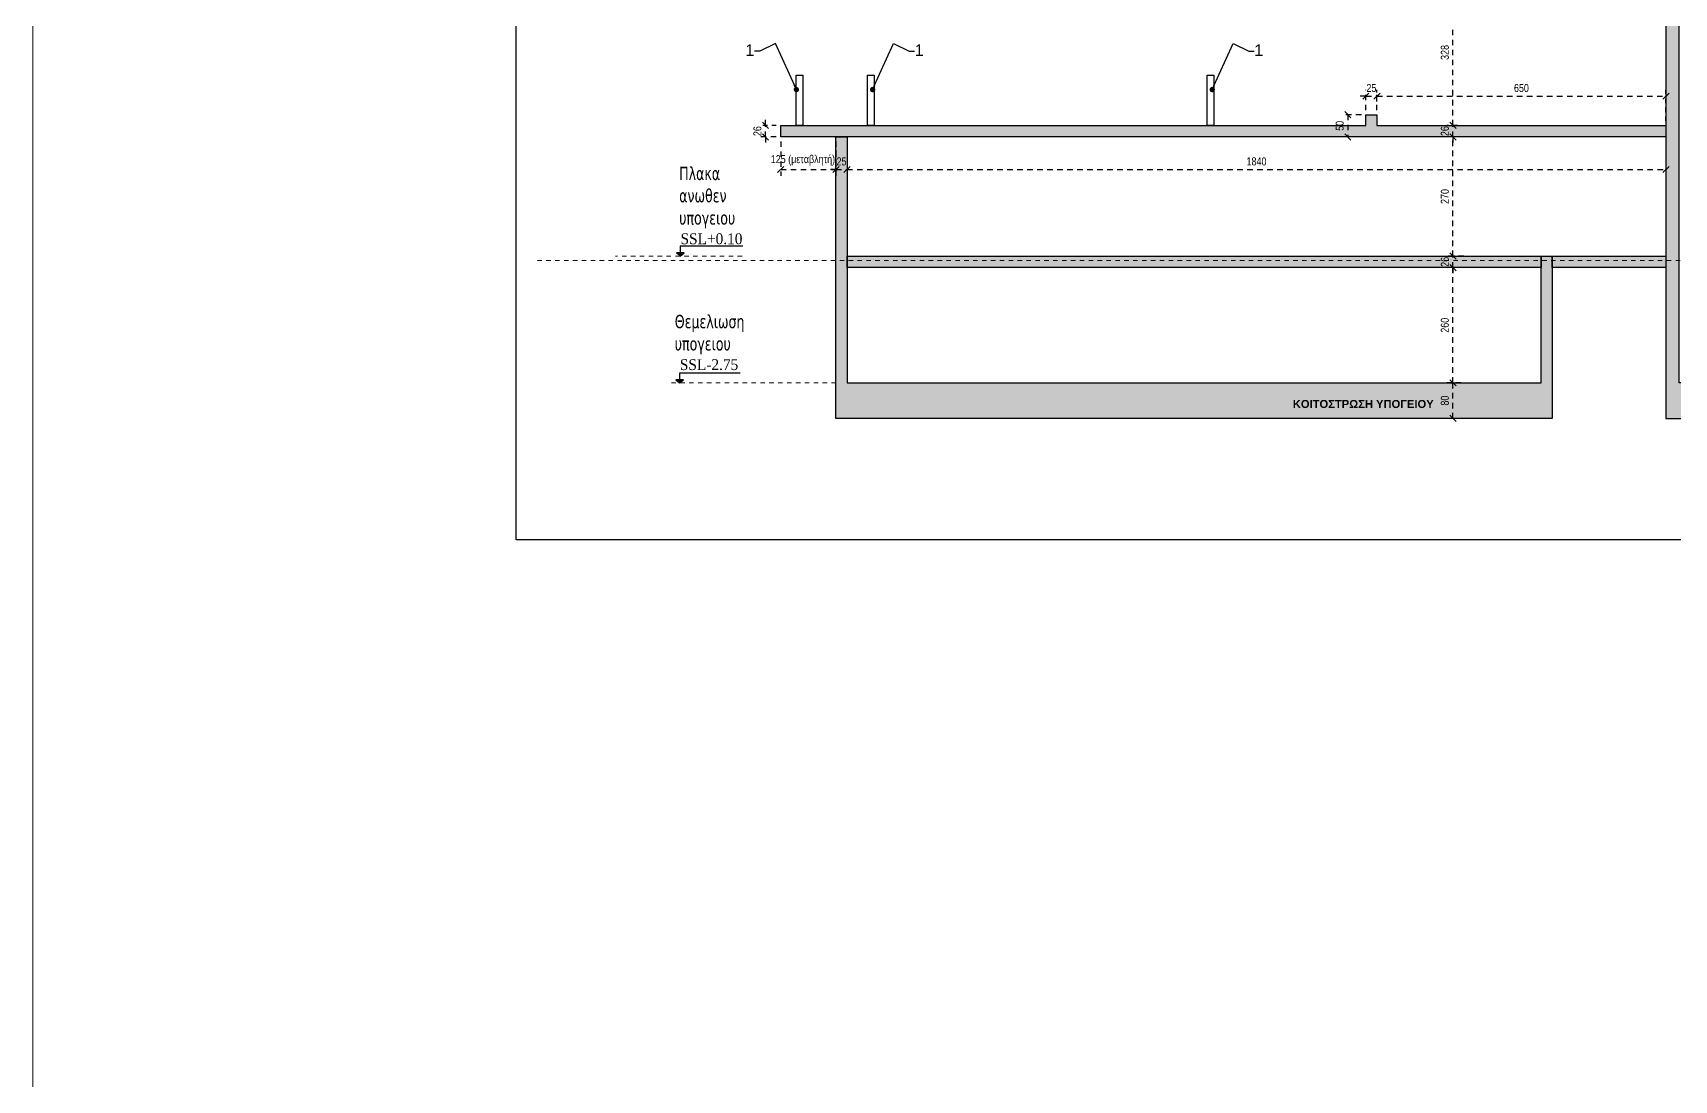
# Model space of a CAD drawing. Header units: millimetres. Extents: x -2171 to 1563, y -1758 to -1505.
# Drawn here: x 918.78 to 955.69, y -1643.05 to -1619.49 of the extents above; entities that cross this region are included whole.
import ezdxf
from ezdxf.enums import TextEntityAlignment as Align

# ---------------------------------------------------------------- set-up
doc = ezdxf.new("R2010")
doc.units = ezdxf.units.MM
doc.header["$PDMODE"] = 32
for name, pattern in [('DASHDOT', [25.4, 12.7, -6.35, 0, -6.35]), ('DASHED2', [0.375, 0.25, -0.125]), ('DOT', [0.025, 0, -0.025]), ('HIDDEN', [0.375, 0.25, -0.125]), ('HIDDEN2', [0.1875, 0.125, -0.0625])]:
    doc.linetypes.add(name, pattern=pattern)
doc.layers.get('Defpoints').update_dxf_attribs({"color": 6})
for name, color, linetype in [('-S-AKSONES', 50, 'DASHDOT'), ('-S_TEXT', 3, 'Continuous'), ('A-TEXT', 7, 'Continuous'), ('AM_5', 7, 'Continuous'), ('Sect_Dim', 7, 'Continuous'), ('Sect_Fill', 7, 'Continuous'), ('Sect_Line_Bold', 7, 'Continuous'), ('STITHAIO', 94, 'Continuous')]:
    doc.layers.add(name, color=color, linetype=linetype)
doc.layers.add('A-ANNO-DIMS', color=1, linetype='Continuous', lineweight=9)
doc.styles.add('1-100', font='arial.ttf', dxfattribs={"width": 0.8})
doc.styles.add('ag', font='arial.ttf', dxfattribs={"height": 0.25})
doc.styles.add('GR-SIMPL', font='GR-SIMPL.shx', dxfattribs={"width": 0.8})
doc.styles.add('S1TmsNwRmn11_b_934_161', font='times.ttf', dxfattribs={"width": 0.933629, "height": 0.001087})
doc.styles.get("Standard").update_dxf_attribs({"font": 'tahoma.ttf'})
doc.dimstyles.new('CHRISTOFOROS', dxfattribs={"dimscale": 0.2, "dimtxt": 0.25, "dimasz": 0.6, "dimexe": 0, "dimexo": 0, "dimgap": 0, "dimtad": 0, "dimdec": 0, "dimlfac": 100, "dimzin": 0, "dimdsep": 46, "dimtxsty": 'ag', "dimblk": 'ARCHTICK', "dimcen": 0, "dimclrd": 256, "dimclre": 256, "dimclrt": 1, "dimaunit": 1, "dimadec": 0, "dimazin": 0, "dimtfac": 1, "dimtdec": 0, "dimtofl": 0, "dimtmove": 0, "dimatfit": 3, "dimfxl": 1, "dimtolj": 1, "dimtzin": 0, "dimlwd": -1, "dimlwe": -1, "dimarcsym": 0})
doc.dimstyles.new('Copy of 1-100', dxfattribs={"dimtxt": 0.18, "dimasz": 0.14, "dimexe": 0.14, "dimexo": 0.1, "dimgap": 0.09, "dimtad": 1, "dimdec": 0, "dimlfac": 100, "dimrnd": 5, "dimzin": 5, "dimdsep": 46, "dimtxsty": '1-100', "dimblk": 'OBLIQUE', "dimcen": 0.09, "dimclrd": 1, "dimclre": 1, "dimclrt": 2, "dimadec": 0, "dimazin": 0, "dimtfac": 1, "dimtdec": 0, "dimtix": 1, "dimtmove": 2, "dimatfit": 3, "dimfxl": 5, "dimfxlon": 1, "dimtolj": 1, "dimtzin": 5, "dimarcsym": 0})

# ---------------------------------------------------------------- blocks, each defined once
blk = doc.blocks.new('_Oblique')
at = {"color": 0, "linetype": 'ByBlock', "lineweight": -2}
blk.add_line((-0.5, -0.5), (0.5, 0.5), dxfattribs=at)
blk = doc.blocks.new('*D2193')
at = {"layer": 'AM_5', "color": 1, "linetype": 'HIDDEN2', "lineweight": -2, "ltscale": 0.5, "transparency": 16777216}
blk.add_line((950.901, -1627.364), (950.577, -1627.364), dxfattribs=at)
at = {"layer": 'AM_5', "color": 1, "linetype": 'DASHED2', "lineweight": -2, "ltscale": 0.5, "transparency": 16777216}
blk.add_line((950.717, -1628.164), (950.717, -1627.364), dxfattribs=at)
at = {"layer": 'AM_5', "color": 1, "linetype": 'HIDDEN', "lineweight": -2, "ltscale": 0.5, "transparency": 16777216}
blk.add_line((950.901, -1628.164), (950.577, -1628.164), dxfattribs=at)
at = {"layer": 'Defpoints', "color": 0, "ltscale": 0.5, "transparency": 16777216}
for p in [(950.717, -1627.364), (951.001, -1627.364), (951.001, -1628.164)]:
    blk.add_point(p, dxfattribs=at)
at = {"layer": 'AM_5', "color": 1, "lineweight": -2, "ltscale": 0.5, "transparency": 16777216, "xscale": 0.14, "yscale": 0.14, "zscale": 0.14}
for p, rotation in [((950.717, -1627.364), 90), ((950.717, -1628.164), 270)]:
    blk.add_blockref('_Oblique', p, dxfattribs=dict(at, rotation=rotation))
at = {"layer": 'AM_5', "color": 2, "ltscale": 0.5, "transparency": 16777216, "insert": (950.535, -1627.764), "char_height": 0.18, "attachment_point": 5, "rotation": 90, "style": '1-100'}
blk.add_mtext('\\A1;80', dxfattribs=at)
blk = doc.blocks.new('*D913')
at = {"layer": 'AM_5', "color": 1, "linetype": 'HIDDEN2', "lineweight": -2, "ltscale": 0.5, "transparency": 16777216}
blk.add_line((950.909, -1624.774), (950.577, -1624.774), dxfattribs=at)
at = {"layer": 'AM_5', "color": 1, "linetype": 'DASHED2', "lineweight": -2, "ltscale": 0.5, "transparency": 16777216}
blk.add_line((950.717, -1627.364), (950.717, -1624.774), dxfattribs=at)
at = {"layer": 'AM_5', "color": 1, "linetype": 'HIDDEN', "lineweight": -2, "ltscale": 0.5, "transparency": 16777216}
blk.add_line((950.901, -1627.364), (950.577, -1627.364), dxfattribs=at)
at = {"layer": 'Defpoints', "color": 0, "ltscale": 0.5, "transparency": 16777216}
for p in [(950.717, -1624.774), (951.009, -1624.774), (951.001, -1627.364)]:
    blk.add_point(p, dxfattribs=at)
at = {"layer": 'AM_5', "color": 1, "lineweight": -2, "ltscale": 0.5, "transparency": 16777216, "xscale": 0.14, "yscale": 0.14, "zscale": 0.14}
for p, rotation in [((950.717, -1624.774), 90), ((950.717, -1627.364), 270)]:
    blk.add_blockref('_Oblique', p, dxfattribs=dict(at, rotation=rotation))
at = {"layer": 'AM_5', "color": 2, "ltscale": 0.5, "transparency": 16777216, "insert": (950.535, -1626.069), "char_height": 0.18, "attachment_point": 5, "rotation": 90, "style": '1-100'}
blk.add_mtext('\\A1;260', dxfattribs=at)
blk = doc.blocks.new('*D914')
at = {"layer": 'AM_5', "color": 1, "linetype": 'HIDDEN2', "lineweight": -2, "ltscale": 0.5, "transparency": 16777216}
blk.add_line((950.959, -1624.514), (950.577, -1624.514), dxfattribs=at)
at = {"layer": 'AM_5', "color": 1, "linetype": 'DASHED2', "lineweight": -2, "ltscale": 0.5, "transparency": 16777216}
for p, q in [((950.717, -1624.514), (950.717, -1624.374)), ((950.717, -1624.774), (950.717, -1624.514)), ((950.717, -1624.774), (950.717, -1624.914))]:
    blk.add_line(p, q, dxfattribs=at)
at = {"layer": 'AM_5', "color": 1, "linetype": 'HIDDEN', "lineweight": -2, "ltscale": 0.5, "transparency": 16777216}
blk.add_line((950.909, -1624.774), (950.577, -1624.774), dxfattribs=at)
at = {"layer": 'Defpoints', "color": 0, "ltscale": 0.5, "transparency": 16777216}
for p in [(950.717, -1624.514), (951.059, -1624.514), (951.009, -1624.774)]:
    blk.add_point(p, dxfattribs=at)
at = {"layer": 'AM_5', "color": 1, "lineweight": -2, "ltscale": 0.5, "transparency": 16777216, "xscale": 0.14, "yscale": 0.14, "zscale": 0.14}
for p, rotation in [((950.717, -1624.514), 270), ((950.717, -1624.774), 90)]:
    blk.add_blockref('_Oblique', p, dxfattribs=dict(at, rotation=rotation))
at = {"layer": 'AM_5', "color": 2, "ltscale": 0.5, "transparency": 16777216, "insert": (950.535, -1624.644), "char_height": 0.18, "attachment_point": 5, "rotation": 90, "style": '1-100'}
blk.add_mtext('\\A1;26', dxfattribs=at)
blk = doc.blocks.new('*D915')
at = {"layer": 'AM_5', "color": 1, "linetype": 'HIDDEN2', "lineweight": -2, "ltscale": 0.5, "transparency": 16777216}
blk.add_line((950.817, -1621.834), (950.577, -1621.834), dxfattribs=at)
at = {"layer": 'AM_5', "color": 1, "linetype": 'DASHED2', "lineweight": -2, "ltscale": 0.5, "transparency": 16777216}
blk.add_line((950.717, -1624.514), (950.717, -1621.834), dxfattribs=at)
at = {"layer": 'AM_5', "color": 1, "linetype": 'HIDDEN', "lineweight": -2, "ltscale": 0.5, "transparency": 16777216}
blk.add_line((950.959, -1624.514), (950.577, -1624.514), dxfattribs=at)
at = {"layer": 'Defpoints', "color": 0, "ltscale": 0.5, "transparency": 16777216}
for p in [(950.717, -1621.834), (950.917, -1621.834), (951.059, -1624.514)]:
    blk.add_point(p, dxfattribs=at)
at = {"layer": 'AM_5', "color": 1, "lineweight": -2, "ltscale": 0.5, "transparency": 16777216, "xscale": 0.14, "yscale": 0.14, "zscale": 0.14}
for p, rotation in [((950.717, -1621.834), 90), ((950.717, -1624.514), 270)]:
    blk.add_blockref('_Oblique', p, dxfattribs=dict(at, rotation=rotation))
at = {"layer": 'AM_5', "color": 2, "ltscale": 0.5, "transparency": 16777216, "insert": (950.535, -1623.174), "char_height": 0.18, "attachment_point": 5, "rotation": 90, "style": '1-100'}
blk.add_mtext('\\A1;270', dxfattribs=at)
blk = doc.blocks.new('*D916')
at = {"layer": 'AM_5', "color": 1, "linetype": 'HIDDEN2', "lineweight": -2, "ltscale": 0.5, "transparency": 16777216}
blk.add_line((950.817, -1621.574), (950.577, -1621.574), dxfattribs=at)
at = {"layer": 'AM_5', "color": 1, "linetype": 'DASHED2', "lineweight": -2, "ltscale": 0.5, "transparency": 16777216}
for p, q in [((950.717, -1621.574), (950.717, -1621.434)), ((950.717, -1621.834), (950.717, -1621.574)), ((950.717, -1621.834), (950.717, -1621.974))]:
    blk.add_line(p, q, dxfattribs=at)
at = {"layer": 'AM_5', "color": 1, "linetype": 'HIDDEN', "lineweight": -2, "ltscale": 0.5, "transparency": 16777216}
blk.add_line((950.817, -1621.834), (950.577, -1621.834), dxfattribs=at)
at = {"layer": 'Defpoints', "color": 0, "ltscale": 0.5, "transparency": 16777216}
for p in [(950.717, -1621.574), (950.917, -1621.574), (950.917, -1621.834)]:
    blk.add_point(p, dxfattribs=at)
at = {"layer": 'AM_5', "color": 1, "lineweight": -2, "ltscale": 0.5, "transparency": 16777216, "xscale": 0.14, "yscale": 0.14, "zscale": 0.14}
for p, rotation in [((950.717, -1621.574), 270), ((950.717, -1621.834), 90)]:
    blk.add_blockref('_Oblique', p, dxfattribs=dict(at, rotation=rotation))
at = {"layer": 'AM_5', "color": 2, "ltscale": 0.5, "transparency": 16777216, "insert": (950.535, -1621.704), "char_height": 0.18, "attachment_point": 5, "rotation": 90, "style": '1-100'}
blk.add_mtext('\\A1;26', dxfattribs=at)
blk = doc.blocks.new('*D937')
at = {"layer": 'AM_5', "color": 1, "linetype": 'HIDDEN', "lineweight": -2, "ltscale": 0.5, "transparency": 16777216}
blk.add_line((935.598, -1621.934), (935.598, -1622.708), dxfattribs=at)
at = {"layer": 'AM_5', "color": 1, "linetype": 'HIDDEN2', "lineweight": -2, "ltscale": 0.5, "transparency": 16777216}
blk.add_line((936.841, -1621.934), (936.841, -1622.708), dxfattribs=at)
at = {"layer": 'AM_5', "color": 1, "linetype": 'DASHED2', "lineweight": -2, "ltscale": 0.5, "transparency": 16777216}
blk.add_line((935.598, -1622.568), (936.841, -1622.568), dxfattribs=at)
at = {"layer": 'Defpoints', "color": 0, "ltscale": 0.5, "transparency": 16777216}
for p in [(935.598, -1621.834), (936.841, -1621.834), (936.841, -1622.568)]:
    blk.add_point(p, dxfattribs=at)
at = {"layer": 'AM_5', "color": 1, "lineweight": -2, "ltscale": 0.5, "transparency": 16777216, "xscale": 0.14, "yscale": 0.14, "zscale": 0.14, "rotation": 180}
blk.add_blockref('_Oblique', (935.598, -1622.568), dxfattribs=at)
at = {"layer": 'AM_5', "color": 1, "lineweight": -2, "ltscale": 0.5, "transparency": 16777216, "xscale": 0.14, "yscale": 0.14, "zscale": 0.14}
blk.add_blockref('_Oblique', (936.841, -1622.568), dxfattribs=at)
at = {"layer": 'AM_5', "color": 2, "ltscale": 0.5, "transparency": 16777216, "insert": (936.098, -1622.36), "char_height": 0.18, "width": 3.02579, "attachment_point": 5, "style": '1-100'}
blk.add_mtext('\\A1;125 (μεταβλητή)', dxfattribs=at)
blk = doc.blocks.new('*D940')
at = {"layer": 'AM_5', "color": 1, "linetype": 'HIDDEN', "lineweight": -2, "ltscale": 0.5, "transparency": 16777216}
blk.add_line((936.841, -1621.934), (936.841, -1622.708), dxfattribs=at)
at = {"layer": 'AM_5', "color": 1, "linetype": 'HIDDEN2', "lineweight": -2, "ltscale": 0.5, "transparency": 16777216}
blk.add_line((937.091, -1621.934), (937.091, -1622.708), dxfattribs=at)
at = {"layer": 'AM_5', "color": 1, "linetype": 'DASHED2', "lineweight": -2, "ltscale": 0.5, "transparency": 16777216}
for p, q in [((936.841, -1622.568), (936.701, -1622.568)), ((936.841, -1622.568), (937.091, -1622.568)), ((937.091, -1622.568), (937.231, -1622.568))]:
    blk.add_line(p, q, dxfattribs=at)
at = {"layer": 'Defpoints', "color": 0, "ltscale": 0.5, "transparency": 16777216}
for p in [(936.841, -1621.834), (937.091, -1621.834), (937.091, -1622.568)]:
    blk.add_point(p, dxfattribs=at)
at = {"layer": 'AM_5', "color": 1, "lineweight": -2, "ltscale": 0.5, "transparency": 16777216, "xscale": 0.14, "yscale": 0.14, "zscale": 0.14}
blk.add_blockref('_Oblique', (936.841, -1622.568), dxfattribs=at)
at = {"layer": 'AM_5', "color": 1, "lineweight": -2, "ltscale": 0.5, "transparency": 16777216, "xscale": 0.14, "yscale": 0.14, "zscale": 0.14, "rotation": 180}
blk.add_blockref('_Oblique', (937.091, -1622.568), dxfattribs=at)
at = {"layer": 'AM_5', "color": 2, "ltscale": 0.5, "transparency": 16777216, "insert": (936.966, -1622.386), "char_height": 0.18, "attachment_point": 5, "style": '1-100'}
blk.add_mtext('\\A1;25', dxfattribs=at)
blk = doc.blocks.new('*D941')
at = {"layer": 'AM_5', "color": 1, "linetype": 'HIDDEN', "lineweight": -2, "ltscale": 0.5, "transparency": 16777216}
blk.add_line((937.091, -1621.934), (937.091, -1622.708), dxfattribs=at)
at = {"layer": 'AM_5', "color": 1, "linetype": 'HIDDEN2', "lineweight": -2, "ltscale": 0.5, "transparency": 16777216}
blk.add_line((955.507, -1621.934), (955.507, -1622.708), dxfattribs=at)
at = {"layer": 'AM_5', "color": 1, "linetype": 'DASHED2', "lineweight": -2, "ltscale": 0.5, "transparency": 16777216}
blk.add_line((937.091, -1622.568), (955.507, -1622.568), dxfattribs=at)
at = {"layer": 'Defpoints', "color": 0, "ltscale": 0.5, "transparency": 16777216}
for p in [(937.091, -1621.834), (955.507, -1621.834), (955.507, -1622.568)]:
    blk.add_point(p, dxfattribs=at)
at = {"layer": 'AM_5', "color": 1, "lineweight": -2, "ltscale": 0.5, "transparency": 16777216, "xscale": 0.14, "yscale": 0.14, "zscale": 0.14, "rotation": 180}
blk.add_blockref('_Oblique', (937.091, -1622.568), dxfattribs=at)
at = {"layer": 'AM_5', "color": 1, "lineweight": -2, "ltscale": 0.5, "transparency": 16777216, "xscale": 0.14, "yscale": 0.14, "zscale": 0.14}
blk.add_blockref('_Oblique', (955.507, -1622.568), dxfattribs=at)
at = {"layer": 'AM_5', "color": 2, "ltscale": 0.5, "transparency": 16777216, "insert": (946.299, -1622.386), "char_height": 0.18, "attachment_point": 5, "style": '1-100'}
blk.add_mtext('\\A1;1840', dxfattribs=at)
blk = doc.blocks.new('*D942')
at = {"layer": 'AM_5', "color": 1, "linetype": 'HIDDEN', "lineweight": -2, "ltscale": 0.5, "transparency": 16777216}
blk.add_line((948.657, -1621.334), (948.213, -1621.334), dxfattribs=at)
at = {"layer": 'AM_5', "color": 1, "linetype": 'DASHED2', "lineweight": -2, "ltscale": 0.5, "transparency": 16777216}
blk.add_line((948.353, -1621.334), (948.353, -1621.834), dxfattribs=at)
at = {"layer": 'AM_5', "color": 1, "linetype": 'HIDDEN2', "lineweight": -2, "ltscale": 0.5, "transparency": 16777216}
blk.add_line((948.657, -1621.834), (948.213, -1621.834), dxfattribs=at)
at = {"layer": 'Defpoints', "color": 0, "ltscale": 0.5, "transparency": 16777216}
for p in [(948.757, -1621.334), (948.353, -1621.834), (948.757, -1621.834)]:
    blk.add_point(p, dxfattribs=at)
at = {"layer": 'AM_5', "color": 1, "lineweight": -2, "ltscale": 0.5, "transparency": 16777216, "xscale": 0.14, "yscale": 0.14, "zscale": 0.14}
for p, rotation in [((948.353, -1621.334), 90), ((948.353, -1621.834), 270)]:
    blk.add_blockref('_Oblique', p, dxfattribs=dict(at, rotation=rotation))
at = {"layer": 'AM_5', "color": 2, "ltscale": 0.5, "transparency": 16777216, "insert": (948.171, -1621.584), "char_height": 0.18, "attachment_point": 5, "rotation": 90, "style": '1-100'}
blk.add_mtext('\\A1;50', dxfattribs=at)
blk = doc.blocks.new('*D954')
at = {"layer": 'AM_5', "color": 1, "linetype": 'HIDDEN', "lineweight": -2, "ltscale": 0.5, "transparency": 16777216}
blk.add_line((948.757, -1621.234), (948.757, -1620.778), dxfattribs=at)
at = {"layer": 'AM_5', "color": 1, "linetype": 'HIDDEN2', "lineweight": -2, "ltscale": 0.5, "transparency": 16777216}
blk.add_line((949.007, -1621.234), (949.007, -1620.778), dxfattribs=at)
at = {"layer": 'AM_5', "color": 1, "linetype": 'DASHED2', "lineweight": -2, "ltscale": 0.5, "transparency": 16777216}
for p, q in [((948.757, -1620.918), (948.617, -1620.918)), ((948.757, -1620.918), (949.007, -1620.918)), ((949.007, -1620.918), (949.147, -1620.918))]:
    blk.add_line(p, q, dxfattribs=at)
at = {"layer": 'Defpoints', "color": 0, "ltscale": 0.5, "transparency": 16777216}
for p in [(949.007, -1620.918), (948.757, -1621.334), (949.007, -1621.334)]:
    blk.add_point(p, dxfattribs=at)
at = {"layer": 'AM_5', "color": 1, "lineweight": -2, "ltscale": 0.5, "transparency": 16777216, "xscale": 0.14, "yscale": 0.14, "zscale": 0.14}
blk.add_blockref('_Oblique', (948.757, -1620.918), dxfattribs=at)
at = {"layer": 'AM_5', "color": 1, "lineweight": -2, "ltscale": 0.5, "transparency": 16777216, "xscale": 0.14, "yscale": 0.14, "zscale": 0.14, "rotation": 180}
blk.add_blockref('_Oblique', (949.007, -1620.918), dxfattribs=at)
at = {"layer": 'AM_5', "color": 2, "ltscale": 0.5, "transparency": 16777216, "insert": (948.882, -1620.736), "char_height": 0.18, "attachment_point": 5, "style": '1-100'}
blk.add_mtext('\\A1;25', dxfattribs=at)
blk = doc.blocks.new('*D955')
at = {"layer": 'AM_5', "color": 1, "linetype": 'HIDDEN', "lineweight": -2, "ltscale": 0.5, "transparency": 16777216}
blk.add_line((949.007, -1621.234), (949.007, -1620.778), dxfattribs=at)
at = {"layer": 'AM_5', "color": 1, "linetype": 'HIDDEN2', "lineweight": -2, "ltscale": 0.5, "transparency": 16777216}
blk.add_line((955.507, -1621.474), (955.507, -1620.778), dxfattribs=at)
at = {"layer": 'AM_5', "color": 1, "linetype": 'DASHED2', "lineweight": -2, "ltscale": 0.5, "transparency": 16777216}
blk.add_line((949.007, -1620.918), (955.507, -1620.918), dxfattribs=at)
at = {"layer": 'Defpoints', "color": 0, "ltscale": 0.5, "transparency": 16777216}
for p in [(955.507, -1620.918), (949.007, -1621.334), (955.507, -1621.574)]:
    blk.add_point(p, dxfattribs=at)
at = {"layer": 'AM_5', "color": 1, "lineweight": -2, "ltscale": 0.5, "transparency": 16777216, "xscale": 0.14, "yscale": 0.14, "zscale": 0.14, "rotation": 180}
blk.add_blockref('_Oblique', (949.007, -1620.918), dxfattribs=at)
at = {"layer": 'AM_5', "color": 1, "lineweight": -2, "ltscale": 0.5, "transparency": 16777216, "xscale": 0.14, "yscale": 0.14, "zscale": 0.14}
blk.add_blockref('_Oblique', (955.507, -1620.918), dxfattribs=at)
at = {"layer": 'AM_5', "color": 2, "ltscale": 0.5, "transparency": 16777216, "insert": (952.257, -1620.736), "char_height": 0.18, "attachment_point": 5, "style": '1-100'}
blk.add_mtext('\\A1;650', dxfattribs=at)
blk = doc.blocks.new('*D996')
at = {"layer": 'AM_5', "color": 1, "linetype": 'HIDDEN2', "lineweight": -2, "ltscale": 0.5, "transparency": 16777216}
blk.add_line((950.806, -1618.294), (950.577, -1618.294), dxfattribs=at)
at = {"layer": 'AM_5', "color": 1, "linetype": 'DASHED2', "lineweight": -2, "ltscale": 0.5, "transparency": 16777216}
blk.add_line((950.717, -1621.574), (950.717, -1618.294), dxfattribs=at)
at = {"layer": 'AM_5', "color": 1, "linetype": 'HIDDEN', "lineweight": -2, "ltscale": 0.5, "transparency": 16777216}
blk.add_line((950.817, -1621.574), (950.577, -1621.574), dxfattribs=at)
at = {"layer": 'Defpoints', "color": 0, "ltscale": 0.5, "transparency": 16777216}
for p in [(950.717, -1618.294), (950.906, -1618.294), (950.917, -1621.574)]:
    blk.add_point(p, dxfattribs=at)
at = {"layer": 'AM_5', "color": 1, "lineweight": -2, "ltscale": 0.5, "transparency": 16777216, "xscale": 0.14, "yscale": 0.14, "zscale": 0.14}
for p, rotation in [((950.717, -1618.294), 90), ((950.717, -1621.574), 270)]:
    blk.add_blockref('_Oblique', p, dxfattribs=dict(at, rotation=rotation))
at = {"layer": 'AM_5', "color": 2, "ltscale": 0.5, "transparency": 16777216, "insert": (950.535, -1619.934), "char_height": 0.18, "attachment_point": 5, "rotation": 90, "style": '1-100'}
blk.add_mtext('\\A1;328', dxfattribs=at)
blk = doc.blocks.new('*D1009')
at = {"layer": 'AM_5', "color": 1, "linetype": 'HIDDEN2', "lineweight": -2, "ltscale": 0.5, "transparency": 16777216}
blk.add_line((935.498, -1621.574), (935.117, -1621.574), dxfattribs=at)
at = {"layer": 'AM_5', "color": 1, "linetype": 'DASHED2', "lineweight": -2, "ltscale": 0.5, "transparency": 16777216}
for p, q in [((935.257, -1621.574), (935.257, -1621.434)), ((935.257, -1621.834), (935.257, -1621.574)), ((935.257, -1621.834), (935.257, -1621.974))]:
    blk.add_line(p, q, dxfattribs=at)
at = {"layer": 'AM_5', "color": 1, "linetype": 'HIDDEN', "lineweight": -2, "ltscale": 0.5, "transparency": 16777216}
blk.add_line((935.498, -1621.834), (935.117, -1621.834), dxfattribs=at)
at = {"layer": 'Defpoints', "color": 0, "ltscale": 0.5, "transparency": 16777216}
for p in [(935.257, -1621.574), (935.598, -1621.574), (935.598, -1621.834)]:
    blk.add_point(p, dxfattribs=at)
at = {"layer": 'AM_5', "color": 1, "lineweight": -2, "ltscale": 0.5, "transparency": 16777216, "xscale": 0.14, "yscale": 0.14, "zscale": 0.14}
for p, rotation in [((935.257, -1621.574), 270), ((935.257, -1621.834), 90)]:
    blk.add_blockref('_Oblique', p, dxfattribs=dict(at, rotation=rotation))
at = {"layer": 'AM_5', "color": 2, "ltscale": 0.5, "transparency": 16777216, "insert": (935.075, -1621.704), "char_height": 0.18, "attachment_point": 5, "rotation": 90, "style": '1-100'}
blk.add_mtext('\\A1;26', dxfattribs=at)
blk = doc.blocks.new('_ArchTick')
at = {"color": 0, "linetype": 'ByBlock', "const_width": 0.15}
blk.add_lwpolyline([(-0.5, -0.5), (0.5, 0.5)], dxfattribs=at)

msp = doc.modelspace()

# ---------------------------------------------------------------- hatches: boundary and pattern name
at = {"layer": 'Sect_Dim'}
for points in [[(933.4271, -1624.4439), (933.2521, -1624.4439), (933.3396, -1624.5139)], [(933.4123, -1627.2939), (933.2373, -1627.2939), (933.3248, -1627.3639)]]:
    msp.add_hatch(color=9, dxfattribs=at).paths.add_polyline_path(points)
at = {"layer": 'Sect_Fill', "ltscale": 0.5, "transparency": 33554572}
h = msp.add_hatch(color=7, dxfattribs=at)
h.dxf.hatch_style = 1
h.paths.add_polyline_path([(963.5572, -1596.2639), (963.5572, -1628.9139), (965.5572, -1628.9139), (965.5572, -1596.2639)], flags=16)
h.paths.add_polyline_path([(966.0072, -1629.6139), (966.0072, -1628.9139), (965.8572, -1628.9139), (965.8572, -1596.0639), (963.3072, -1596.0639), (963.3072, -1627.3639), (955.8073, -1627.3639), (955.8073, -1597.2639), (955.5072, -1597.2639), (955.5072, -1628.1639), (963.1572, -1628.1639), (963.1572, -1629.6139)])
at = {"layer": 'Sect_Fill'}
for points in [[(935.5979, -1621.5739), (948.7573, -1621.5741), (948.7573, -1621.3341), (949.0072, -1621.3341), (949.0072, -1621.5739), (955.5072, -1621.5739), (955.5072, -1621.8339), (935.5979, -1621.8339)], [(952.7016, -1624.5139), (952.9516, -1624.5139), (952.9516, -1628.1639), (936.8406, -1628.1639), (936.8406, -1621.8339), (937.0906, -1621.8339), (937.0906, -1627.3639), (952.7016, -1627.3639)], [(937.0906, -1624.5139), (952.7016, -1624.5139), (952.7016, -1624.7739), (937.0906, -1624.7739)], [(952.9516, -1624.5139), (955.5072, -1624.5139), (955.5072, -1624.7739), (952.9516, -1624.7739)]]:
    msp.add_hatch(color=253, dxfattribs=at).paths.add_polyline_path(points)

# ---------------------------------------------------------------- linework, layer by layer
at = {"layer": '-S_TEXT', "ltscale": 5}
msp.add_lwpolyline([(929.652, -1590.8537), (987.7995, -1590.8537), (987.7995, -1630.8984), (929.652, -1630.8984)], close=True, dxfattribs=at)
at = {"layer": 'A-ANNO-DIMS', "linetype": 'Continuous', "ltscale": 0.5}
msp.add_line((918.7788, -1504.6542), (918.7788, -1698.9372), dxfattribs=at)
at = {"layer": 'A-ANNO-DIMS', "color": 94, "linetype": 'DOT', "ltscale": 1.5}
for p, q in [((934.7295, -1624.5139), (931.8864, -1624.5139)), ((987.4259, -1624.6139), (930.0451, -1624.6139)), ((936.8406, -1627.3639), (933.1304, -1627.3639))]:
    msp.add_line(p, q, dxfattribs=at)
at = {"layer": 'Sect_Dim', "color": 7}
for points in [[(933.4271, -1624.4439), (933.2521, -1624.4439), (933.3396, -1624.5139)], [(933.4123, -1627.2939), (933.2373, -1627.2939), (933.3248, -1627.3639)]]:
    msp.add_lwpolyline(points, close=True, dxfattribs=at)
for points in [[(934.7467, -1624.2939), (933.3396, -1624.2939)], [(933.3396, -1624.2939), (933.3396, -1624.4439)], [(934.6848, -1627.1439), (933.3248, -1627.1439)], [(933.3248, -1627.1439), (933.3248, -1627.2939)]]:
    msp.add_lwpolyline(points, dxfattribs=at)
at = {"layer": 'Sect_Line_Bold', "color": 94}
msp.add_lwpolyline([(966.0072, -1629.6139), (966.0072, -1628.9139), (965.8572, -1628.9139), (965.8572, -1596.0639), (963.3072, -1596.0639), (963.3072, -1627.3639), (955.8073, -1627.3639), (955.8073, -1597.2639), (955.5072, -1597.2639), (955.5072, -1628.1639), (963.1572, -1628.1639), (963.1572, -1629.6139), (966.0072, -1629.6139)], dxfattribs=at)
at = {"layer": 'Sect_Line_Bold', "color": 94, "ltscale": 0.5}
for points in [[(935.5979, -1621.5739), (948.7573, -1621.5741), (948.7573, -1621.3341), (949.0072, -1621.3341), (949.0072, -1621.5739), (955.5072, -1621.5739), (955.5072, -1621.8339), (935.5979, -1621.8339)], [(952.7016, -1624.5139), (952.9516, -1624.5139), (952.9516, -1628.1639), (936.8406, -1628.1639), (936.8406, -1621.8339), (937.0906, -1621.8339), (937.0906, -1627.3639), (952.7016, -1627.3639), (952.7016, -1624.5139)], [(937.0906, -1624.5139), (952.7016, -1624.5139), (952.7016, -1624.7739), (937.0906, -1624.7739)], [(952.9516, -1624.5139), (955.5072, -1624.5139), (955.5072, -1624.7739), (952.9516, -1624.7739)]]:
    msp.add_lwpolyline(points, close=True, dxfattribs=at)
at = {"layer": 'STITHAIO', "ltscale": 0.5}
for points in [[(935.9491, -1620.4439), (936.0991, -1620.4439), (936.0991, -1621.5739), (935.9491, -1621.5739)], [(937.5527, -1620.4439), (937.7027, -1620.4439), (937.7027, -1621.5739), (937.5527, -1621.5739)], [(945.1906, -1620.4439), (945.3406, -1620.4439), (945.3406, -1621.5739), (945.1906, -1621.5739)]]:
    msp.add_lwpolyline(points, close=True, dxfattribs=at)

# ---------------------------------------------------------------- texts
at = {"layer": '-S-AKSONES', "color": 3, "linetype": 'Continuous', "char_height": 0.2625, "width": 0.416093, "style": 'ag'}
for insert, attachment_point in [((935.0056, -1619.7515), 3), ((938.61, -1619.7515), 1), ((946.2479, -1619.7515), 1)]:
    msp.add_mtext('1', dxfattribs=dict(at, insert=insert, attachment_point=attachment_point))
at = {"layer": '-S_TEXT', "insert": (950.2843, -1627.7496), "char_height": 0.18, "attachment_point": 3}
msp.add_mtext_dynamic_manual_height_columns('\\A1;{\\fArial|b1|i0|c161|p34;ΚΟΙΤΟΣΤΡΩΣΗ\\fArial|b1|i0|c0|p34; \\fArial|b1|i0|c161|p34;ΥΠΟΓΕΙΟΥ}', width=4.2167, gutter_width=1.2, heights=[0.4199], dxfattribs=at)
at = {"layer": 'A-TEXT', "color": 3, "char_height": 0.3, "width": 1.143602, "attachment_point": 7, "style": 'GR-SIMPL'}
for s, insert in [('{\\fTahoma|b0|i0|c161|p34;Πλακα ανωθεν υπογειου}', (933.3152, -1623.8906)), ('{\\fTahoma|b0|i0|c161|p34;Θεμελιωση\\fTahoma|b0|i0|c0|p34; \\fTahoma|b0|i0|c161|p34;υπογειου}', (933.2154, -1626.7214))]:
    msp.add_mtext(s, dxfattribs=dict(at, insert=insert))
at = {"layer": 'Sect_Dim', "color": 7, "style": 'S1TmsNwRmn11_b_934_161', "width": 0.933629}
for s, p in [('SSL+0.10', (933.3451, -1624.1245)), ('SSL-2.75', (933.3303, -1626.9545))]:
    msp.add_text(s, height=0.24469, dxfattribs=at).set_placement(p, align=Align.MIDDLE_LEFT)

# ---------------------------------------------------------------- dimensions: what is measured, and where the dimension line sits
at = {"layer": 'AM_5', "color": 7, "ltscale": 0.5}
dim = msp.add_linear_dim(base=(950.7168, -1618.2939), p1=(950.9167, -1621.5739), p2=(950.9063, -1618.2939), angle=90, dimstyle='Copy of 1-100', override={"dimrnd": 0.1}, dxfattribs=at)
dim.commit()
dim.dimension.update_dxf_attribs({"geometry": '*D996', "text_midpoint": (950.5348, -1619.9339)})
for base, p1, p2, picture, middle in [((949.0072, -1620.9177), (948.7573, -1621.3341), (949.0072, -1621.3341), '*D954', (948.8823, -1620.7358)), ((955.5072, -1620.9177), (949.0072, -1621.3341), (955.5072, -1621.5739), '*D955', (952.2572, -1620.7358)), ((937.0906, -1622.5679), (936.8406, -1621.8339), (937.0906, -1621.8339), '*D940', (936.9656, -1622.386)), ((955.5072, -1622.5679), (937.0906, -1621.8339), (955.5072, -1621.8339), '*D941', (946.2989, -1622.386))]:
    dim = msp.add_linear_dim(base=base, p1=p1, p2=p2, dimstyle='Copy of 1-100', dxfattribs=at)
    dim.commit()
    dim.dimension.update_dxf_attribs({"geometry": picture, "text_midpoint": middle})
at = {"layer": 'AM_5', "ltscale": 0.5}
for base, p1, p2, picture, middle in [((935.2571, -1621.5739), (935.5979, -1621.8339), (935.5979, -1621.5739), '*D1009', (935.0752, -1621.7039)), ((950.7168, -1621.5739), (950.9167, -1621.8339), (950.9167, -1621.5739), '*D916', (950.5349, -1621.7039)), ((950.7168, -1624.5139), (951.0093, -1624.7739), (951.0593, -1624.5139), '*D914', (950.5349, -1624.6439))]:
    dim = msp.add_linear_dim(base=base, p1=p1, p2=p2, angle=90, dimstyle='Copy of 1-100', override={"dimrnd": 0.1}, dxfattribs=at)
    dim.commit()
    dim.dimension.update_dxf_attribs({"geometry": picture, "text_midpoint": middle})
at = {"layer": 'AM_5', "color": 7, "ltscale": 0.5}
dim = msp.add_linear_dim(base=(948.3532, -1621.8339), p1=(948.7573, -1621.3341), p2=(948.7573, -1621.8339), angle=90, dimstyle='Copy of 1-100', dxfattribs=at)
dim.commit()
dim.dimension.update_dxf_attribs({"geometry": '*D942', "text_midpoint": (948.1713, -1621.584)})
at = {"layer": 'AM_5', "color": 1, "ltscale": 0.5}
dim = msp.add_linear_dim(base=(936.8406, -1622.5679), p1=(935.5979, -1621.8339), p2=(936.8406, -1621.8339), text='<> (μεταβλητή)', dimstyle='Copy of 1-100', dxfattribs=at)
dim.commit()
dim.dimension.update_dxf_attribs({"geometry": '*D937', "text_midpoint": (936.0978, -1622.3599), "dimtype": 128})
at = {"layer": 'AM_5', "ltscale": 0.5}
for base, p1, p2, picture, middle in [((950.7168, -1621.8339), (951.0593, -1624.5139), (950.9167, -1621.8339), '*D915', (950.5349, -1623.1739)), ((950.7168, -1624.7739), (951.0014, -1627.3639), (951.0093, -1624.7739), '*D913', (950.5349, -1626.0689)), ((950.7168, -1627.3639), (951.0014, -1628.1639), (951.0014, -1627.3639), '*D2193', (950.5349, -1627.7639))]:
    dim = msp.add_linear_dim(base=base, p1=p1, p2=p2, angle=90, dimstyle='Copy of 1-100', dxfattribs=at)
    dim.commit()
    dim.dimension.update_dxf_attribs({"geometry": picture, "text_midpoint": middle})

# ---------------------------------------------------------------- leaders
at = {"layer": '-S-AKSONES', "color": 1, "linetype": 'Continuous', "annotation_type": 0, "has_hookline": 1, "text_width": 0.0967}
for points, hookline_direction in [([(935.9504, -1620.7695), (935.4804, -1619.7331), (935.1256, -1619.9072), (935.0056, -1619.9072)], 1), ([(937.6652, -1620.7695), (938.1352, -1619.7331), (938.49, -1619.9072), (938.61, -1619.9072)], 0), ([(945.3031, -1620.7695), (945.7731, -1619.7331), (946.1279, -1619.9072), (946.2479, -1619.9072)], 0)]:
    msp.add_leader(points, dimstyle='CHRISTOFOROS', override={"dimgap": 0, "dimtad": 0, "dimclrd": 1, "dimldrblk": 'Dot', "dimfxl": 0.1, "dimfxlon": 1, "dimarcsym": 1}, dxfattribs=dict(at, hookline_direction=hookline_direction))

doc.saveas('drawing.dxf')
